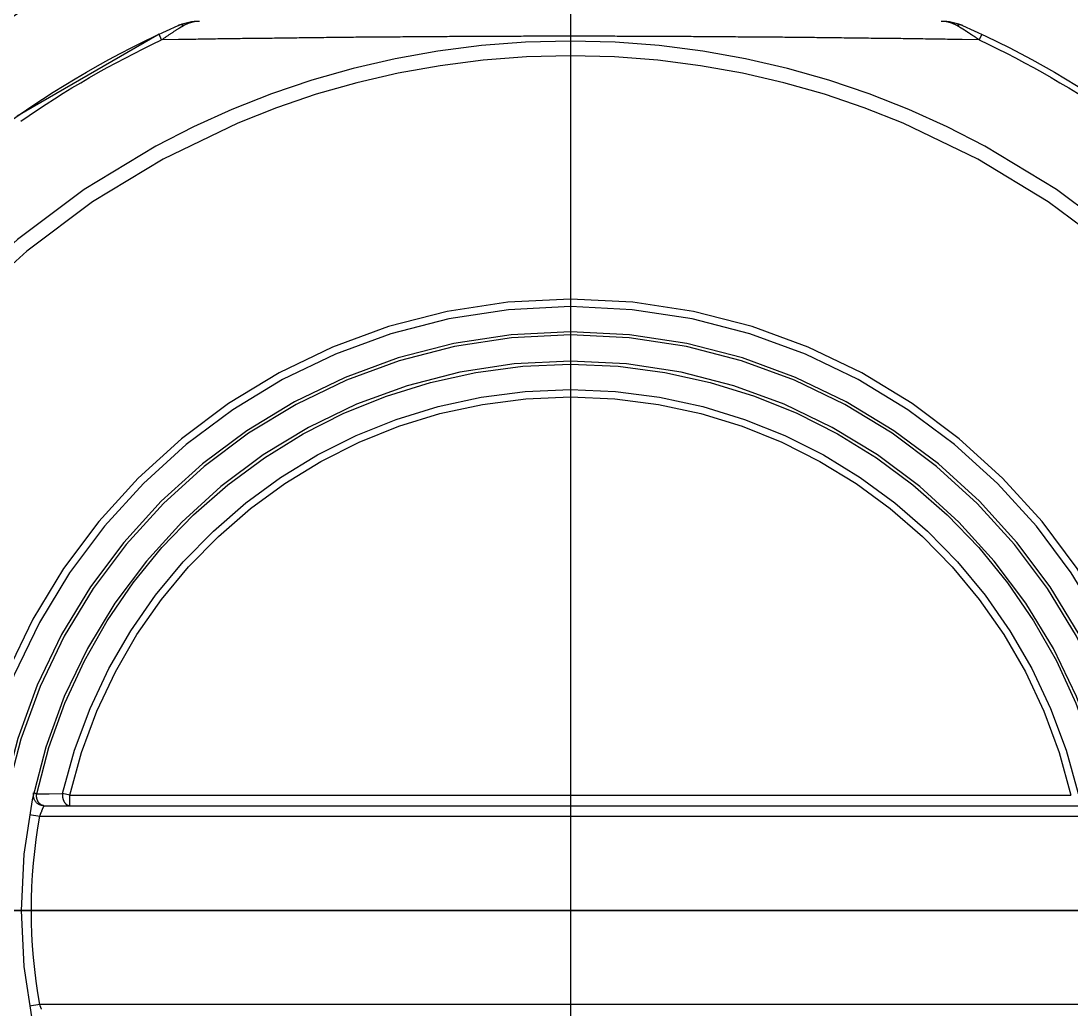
# Model space of a CAD drawing. Header units: millimetres. Extents: x 2213 to 82676, y 1050 to 28650.
# Drawn here: x 32597.94 to 32608.24, y 3491.39 to 3501.09 of the extents above; entities that cross this region are included whole.
import ezdxf

# ---------------------------------------------------------------- set-up
doc = ezdxf.new("R2010")
doc.units = ezdxf.units.MM
doc.header["$LTSCALE"] = 200
for name, pattern in [('CENTERX2', [101.6, 63.5, -12.7, 12.7, -12.7]), ('DASHDOT', [1, 0.5, -0.25, 0, -0.25]), ('DASHED', [0.75, 0.5, -0.25]), ('DGN4', [76.760163, 38.380082, -19.190041, 0, -19.190041])]:
    doc.linetypes.add(name, pattern=pattern)
doc.layers.add('A-FIX', color=5, linetype='Continuous')

# ---------------------------------------------------------------- blocks, each defined once
blk = doc.blocks.new('대변기 정면도')
at = {"linetype": 'CENTERX2', "ltscale": 100}
for p, q in [((14863.962, 31360.438), (14863.962, 31250.468)), ((14956.597, 31305.158), (14819.236, 31305.158))]:
    blk.add_line(p, q, dxfattribs=at)
at = {"linetype": 'DASHED'}
for p, q in [((14859.926, 31313.754), (14859.952, 31313.699)), ((14867.972, 31313.699), (14867.997, 31313.754)), ((14867.997, 31313.754), (14869.388, 31312.951)), ((14859.952, 31313.7), (14860.117, 31313.702)), ((14867.807, 31313.702), (14867.972, 31313.699)), ((14868.873, 31306.288), (14868.943, 31306.304)), ((14869.075, 31306.303), (14868.943, 31306.304)), ((14869.198, 31306.303), (14869.075, 31306.303)), ((14869.198, 31306.303), (14869.227, 31306.31)), ((14868.872, 31306.288), (14859.051, 31306.288)), ((14868.873, 31306.185), (14868.873, 31306.288)), ((14869.127, 31306.185), (14858.797, 31306.185)), ((14869.128, 31306.181), (14869.127, 31306.185)), ((14869.268, 31306.1), (14869.167, 31306.082)), ((14869.167, 31306.082), (14858.756, 31306.082)), ((14858.757, 31304.235), (14869.168, 31304.235)), ((14869.167, 31304.235), (14869.268, 31304.217))]:
    blk.add_line(p, q, dxfattribs=at)
at = {"linetype": 'DASHDOT'}
blk.add_line((14804.882, 31305.158), (14954.136, 31305.158), dxfattribs=at)
at = {"linetype": 'DGN4', "lineweight": 0}
blk.add_line((14804.882, 31305.158), (14954.137, 31305.158), dxfattribs=at)
at = {"linetype": 'DASHED'}
for points in [[(14860.167, 31313.84), (14860.166, 31313.84), (14860.165, 31313.839), (14860.164, 31313.839), (14860.163, 31313.838), (14860.162, 31313.837), (14860.161, 31313.837), (14860.16, 31313.836), (14860.159, 31313.836), (14860.158, 31313.835), (14860.157, 31313.834), (14860.156, 31313.834), (14860.155, 31313.833), (14860.154, 31313.833), (14860.153, 31313.832), (14860.152, 31313.831), (14860.151, 31313.831), (14860.15, 31313.83), (14860.149, 31313.83), (14860.148, 31313.829), (14860.147, 31313.828), (14860.146, 31313.828), (14860.145, 31313.827), (14860.144, 31313.827), (14860.143, 31313.826), (14860.142, 31313.825), (14860.141, 31313.825), (14860.14, 31313.824), (14860.139, 31313.824), (14860.138, 31313.823), (14860.137, 31313.822), (14860.136, 31313.822), (14860.135, 31313.821), (14860.134, 31313.82), (14860.133, 31313.82), (14860.132, 31313.819), (14860.131, 31313.819), (14860.13, 31313.818), (14860.129, 31313.817), (14860.128, 31313.817), (14860.127, 31313.816), (14860.126, 31313.816), (14860.125, 31313.815), (14860.124, 31313.814), (14860.123, 31313.814), (14860.122, 31313.813), (14860.121, 31313.812), (14860.12, 31313.812), (14860.119, 31313.811), (14860.118, 31313.811), (14860.117, 31313.81), (14860.116, 31313.809), (14860.115, 31313.809), (14860.114, 31313.808), (14860.113, 31313.807), (14860.112, 31313.807), (14860.111, 31313.806), (14860.11, 31313.806), (14860.109, 31313.805), (14860.108, 31313.804), (14860.107, 31313.804), (14860.106, 31313.803), (14860.105, 31313.802), (14860.104, 31313.802), (14860.103, 31313.801), (14860.102, 31313.801), (14860.101, 31313.8), (14860.1, 31313.799), (14860.099, 31313.799), (14860.098, 31313.798), (14860.097, 31313.797), (14860.096, 31313.797), (14860.095, 31313.796), (14860.094, 31313.796), (14860.093, 31313.795), (14860.092, 31313.794), (14860.091, 31313.794), (14860.09, 31313.793), (14860.089, 31313.792), (14860.088, 31313.792), (14860.087, 31313.791), (14860.087, 31313.791), (14860.086, 31313.79), (14860.085, 31313.789), (14860.084, 31313.789), (14860.083, 31313.788), (14860.082, 31313.787), (14860.081, 31313.787), (14860.08, 31313.786), (14860.079, 31313.785), (14860.078, 31313.785), (14860.077, 31313.784), (14860.076, 31313.784), (14860.075, 31313.783), (14860.074, 31313.782), (14860.073, 31313.782), (14860.072, 31313.781), (14860.071, 31313.78), (14860.07, 31313.78), (14860.069, 31313.779), (14860.068, 31313.778), (14860.067, 31313.778), (14860.066, 31313.777), (14860.065, 31313.776), (14860.064, 31313.776), (14860.063, 31313.775), (14860.062, 31313.775), (14860.061, 31313.774), (14860.06, 31313.773), (14860.059, 31313.773), (14860.058, 31313.772), (14860.057, 31313.771), (14860.056, 31313.771), (14860.055, 31313.77), (14860.054, 31313.769), (14860.053, 31313.769), (14860.052, 31313.768), (14860.051, 31313.767), (14860.05, 31313.767), (14860.049, 31313.766), (14860.048, 31313.766), (14860.047, 31313.765), (14860.046, 31313.764), (14860.045, 31313.764), (14860.044, 31313.763), (14860.043, 31313.762), (14860.042, 31313.762), (14860.041, 31313.761), (14860.041, 31313.76), (14860.04, 31313.76), (14860.039, 31313.759), (14860.038, 31313.758), (14860.037, 31313.758), (14860.036, 31313.757), (14860.035, 31313.756), (14860.034, 31313.756), (14860.033, 31313.755), (14860.032, 31313.754), (14860.031, 31313.754), (14860.03, 31313.753), (14860.029, 31313.753), (14860.028, 31313.752), (14860.027, 31313.751), (14860.026, 31313.751), (14860.025, 31313.75), (14860.024, 31313.749), (14860.023, 31313.749), (14860.022, 31313.748), (14860.021, 31313.747), (14860.02, 31313.747), (14860.019, 31313.746), (14860.018, 31313.745), (14860.017, 31313.745), (14860.016, 31313.744), (14860.015, 31313.743), (14860.014, 31313.743), (14860.013, 31313.742), (14860.012, 31313.741), (14860.011, 31313.741), (14860.01, 31313.74)], [(14860.116, 31313.84), (14860.116, 31313.841), (14860.116, 31313.841), (14860.117, 31313.841), (14860.117, 31313.841), (14860.117, 31313.841), (14860.117, 31313.841), (14860.118, 31313.841), (14860.118, 31313.841), (14860.118, 31313.842), (14860.119, 31313.842), (14860.119, 31313.842), (14860.119, 31313.842), (14860.12, 31313.842), (14860.12, 31313.842), (14860.12, 31313.842), (14860.121, 31313.842), (14860.121, 31313.842), (14860.121, 31313.842), (14860.121, 31313.843), (14860.122, 31313.843), (14860.122, 31313.843), (14860.122, 31313.843), (14860.123, 31313.843), (14860.123, 31313.843), (14860.123, 31313.843), (14860.124, 31313.843), (14860.124, 31313.843), (14860.124, 31313.843), (14860.125, 31313.843), (14860.125, 31313.844), (14860.125, 31313.844), (14860.126, 31313.844), (14860.126, 31313.844), (14860.126, 31313.844), (14860.127, 31313.844), (14860.127, 31313.844), (14860.127, 31313.844), (14860.128, 31313.844), (14860.128, 31313.844), (14860.128, 31313.844), (14860.129, 31313.844), (14860.129, 31313.844), (14860.129, 31313.844), (14860.13, 31313.844), (14860.13, 31313.845), (14860.13, 31313.845), (14860.13, 31313.845), (14860.131, 31313.845), (14860.131, 31313.845), (14860.131, 31313.845), (14860.132, 31313.845), (14860.132, 31313.845), (14860.132, 31313.845), (14860.133, 31313.845), (14860.133, 31313.845), (14860.133, 31313.845), (14860.134, 31313.845), (14860.134, 31313.845), (14860.134, 31313.845), (14860.135, 31313.845), (14860.135, 31313.845), (14860.135, 31313.845), (14860.136, 31313.845), (14860.136, 31313.845), (14860.136, 31313.845), (14860.137, 31313.845), (14860.137, 31313.845), (14860.137, 31313.845), (14860.138, 31313.845), (14860.138, 31313.845), (14860.138, 31313.845), (14860.139, 31313.845), (14860.139, 31313.845), (14860.139, 31313.845), (14860.14, 31313.845), (14860.14, 31313.845), (14860.14, 31313.845), (14860.141, 31313.845), (14860.141, 31313.845), (14860.141, 31313.845), (14860.142, 31313.845), (14860.142, 31313.845), (14860.142, 31313.845), (14860.143, 31313.845), (14860.143, 31313.845), (14860.143, 31313.845), (14860.144, 31313.845), (14860.144, 31313.845), (14860.144, 31313.845), (14860.145, 31313.845), (14860.145, 31313.845), (14860.145, 31313.845), (14860.146, 31313.845), (14860.146, 31313.845), (14860.146, 31313.845), (14860.147, 31313.845), (14860.147, 31313.845), (14860.147, 31313.845), (14860.148, 31313.845), (14860.149, 31313.845), (14860.149, 31313.845), (14860.149, 31313.845), (14860.15, 31313.845), (14860.15, 31313.845), (14860.15, 31313.845), (14860.151, 31313.844), (14860.151, 31313.844), (14860.151, 31313.844), (14860.152, 31313.844), (14860.152, 31313.844), (14860.152, 31313.844), (14860.153, 31313.844), (14860.153, 31313.844), (14860.153, 31313.844), (14860.154, 31313.844), (14860.154, 31313.844), (14860.154, 31313.844), (14860.155, 31313.844), (14860.155, 31313.844), (14860.155, 31313.844), (14860.156, 31313.844), (14860.156, 31313.844), (14860.156, 31313.843), (14860.157, 31313.843), (14860.157, 31313.843), (14860.157, 31313.843), (14860.158, 31313.843), (14860.158, 31313.843), (14860.158, 31313.843), (14860.159, 31313.843), (14860.159, 31313.843), (14860.159, 31313.843), (14860.16, 31313.843), (14860.16, 31313.843), (14860.16, 31313.843), (14860.16, 31313.842), (14860.161, 31313.842), (14860.161, 31313.842), (14860.161, 31313.842), (14860.162, 31313.842), (14860.162, 31313.842), (14860.162, 31313.842), (14860.163, 31313.842), (14860.163, 31313.842), (14860.163, 31313.842), (14860.164, 31313.842), (14860.164, 31313.841), (14860.164, 31313.841), (14860.165, 31313.841), (14860.165, 31313.841), (14860.165, 31313.841), (14860.166, 31313.841), (14860.166, 31313.841), (14860.166, 31313.841), (14860.167, 31313.841), (14860.167, 31313.84)], [(14860.324, 31313.884), (14860.323, 31313.884), (14860.322, 31313.884), (14860.32, 31313.884), (14860.319, 31313.884), (14860.318, 31313.884), (14860.317, 31313.884), (14860.316, 31313.884), (14860.315, 31313.884), (14860.314, 31313.884), (14860.313, 31313.884), (14860.312, 31313.884), (14860.311, 31313.884), (14860.31, 31313.884), (14860.309, 31313.884), (14860.308, 31313.884), (14860.307, 31313.884), (14860.306, 31313.884), (14860.305, 31313.884), (14860.304, 31313.884), (14860.303, 31313.884), (14860.302, 31313.884), (14860.301, 31313.883), (14860.3, 31313.883), (14860.299, 31313.883), (14860.298, 31313.883), (14860.297, 31313.883), (14860.296, 31313.883), (14860.295, 31313.883), (14860.294, 31313.883), (14860.293, 31313.883), (14860.292, 31313.883), (14860.291, 31313.883), (14860.29, 31313.882), (14860.289, 31313.882), (14860.288, 31313.882), (14860.287, 31313.882), (14860.286, 31313.882), (14860.285, 31313.882), (14860.284, 31313.882), (14860.283, 31313.881), (14860.281, 31313.881), (14860.28, 31313.881), (14860.279, 31313.881), (14860.278, 31313.881), (14860.277, 31313.881), (14860.276, 31313.881), (14860.275, 31313.88), (14860.274, 31313.88), (14860.273, 31313.88), (14860.272, 31313.88), (14860.271, 31313.88), (14860.27, 31313.879), (14860.269, 31313.879), (14860.268, 31313.879), (14860.267, 31313.879), (14860.266, 31313.879), (14860.265, 31313.878), (14860.264, 31313.878), (14860.263, 31313.878), (14860.262, 31313.878), (14860.261, 31313.878), (14860.26, 31313.877), (14860.259, 31313.877), (14860.258, 31313.877), (14860.257, 31313.877), (14860.256, 31313.876), (14860.255, 31313.876), (14860.254, 31313.876), (14860.253, 31313.876), (14860.252, 31313.875), (14860.251, 31313.875), (14860.25, 31313.875), (14860.249, 31313.875), (14860.248, 31313.874), (14860.247, 31313.874), (14860.246, 31313.874), (14860.245, 31313.874), (14860.244, 31313.873), (14860.243, 31313.873), (14860.242, 31313.873), (14860.241, 31313.872), (14860.24, 31313.872), (14860.239, 31313.872), (14860.238, 31313.872), (14860.237, 31313.871), (14860.236, 31313.871), (14860.235, 31313.871), (14860.234, 31313.87), (14860.233, 31313.87), (14860.232, 31313.87), (14860.231, 31313.869), (14860.23, 31313.869), (14860.229, 31313.869), (14860.228, 31313.868), (14860.227, 31313.868), (14860.226, 31313.868), (14860.225, 31313.867), (14860.224, 31313.867), (14860.223, 31313.867), (14860.222, 31313.866), (14860.221, 31313.866), (14860.22, 31313.866), (14860.219, 31313.865), (14860.218, 31313.865), (14860.217, 31313.865), (14860.216, 31313.864), (14860.216, 31313.864), (14860.215, 31313.863), (14860.214, 31313.863), (14860.213, 31313.863), (14860.212, 31313.862), (14860.211, 31313.862), (14860.21, 31313.861), (14860.209, 31313.861), (14860.208, 31313.861), (14860.207, 31313.86), (14860.206, 31313.86), (14860.205, 31313.859), (14860.204, 31313.859), (14860.203, 31313.859), (14860.202, 31313.858), (14860.201, 31313.858), (14860.2, 31313.857), (14860.199, 31313.857), (14860.198, 31313.857), (14860.197, 31313.856), (14860.196, 31313.856), (14860.195, 31313.855), (14860.195, 31313.855), (14860.194, 31313.854), (14860.193, 31313.854), (14860.192, 31313.853), (14860.191, 31313.853), (14860.19, 31313.853), (14860.189, 31313.852), (14860.188, 31313.852), (14860.187, 31313.851), (14860.186, 31313.851), (14860.185, 31313.85), (14860.184, 31313.85), (14860.183, 31313.849), (14860.182, 31313.849), (14860.182, 31313.848), (14860.181, 31313.848), (14860.18, 31313.847), (14860.179, 31313.847), (14860.178, 31313.846), (14860.177, 31313.846), (14860.176, 31313.845), (14860.175, 31313.845), (14860.174, 31313.844), (14860.173, 31313.844), (14860.172, 31313.843), (14860.172, 31313.843), (14860.171, 31313.842), (14860.17, 31313.842), (14860.169, 31313.841), (14860.168, 31313.841), (14860.167, 31313.84)], [(14867.757, 31313.84), (14867.756, 31313.841), (14867.755, 31313.841), (14867.754, 31313.842), (14867.753, 31313.842), (14867.752, 31313.843), (14867.752, 31313.843), (14867.751, 31313.844), (14867.75, 31313.844), (14867.749, 31313.845), (14867.748, 31313.845), (14867.747, 31313.846), (14867.746, 31313.846), (14867.745, 31313.847), (14867.744, 31313.847), (14867.743, 31313.848), (14867.743, 31313.848), (14867.742, 31313.849), (14867.741, 31313.849), (14867.74, 31313.85), (14867.739, 31313.85), (14867.738, 31313.851), (14867.737, 31313.851), (14867.736, 31313.852), (14867.735, 31313.852), (14867.734, 31313.853), (14867.733, 31313.853), (14867.732, 31313.853), (14867.732, 31313.854), (14867.731, 31313.854), (14867.73, 31313.855), (14867.729, 31313.855), (14867.728, 31313.856), (14867.727, 31313.856), (14867.726, 31313.857), (14867.725, 31313.857), (14867.724, 31313.857), (14867.723, 31313.858), (14867.722, 31313.858), (14867.721, 31313.859), (14867.72, 31313.859), (14867.719, 31313.859), (14867.718, 31313.86), (14867.717, 31313.86), (14867.716, 31313.861), (14867.715, 31313.861), (14867.715, 31313.861), (14867.714, 31313.862), (14867.713, 31313.862), (14867.712, 31313.863), (14867.711, 31313.863), (14867.71, 31313.863), (14867.709, 31313.864), (14867.708, 31313.864), (14867.707, 31313.864), (14867.706, 31313.865), (14867.705, 31313.865), (14867.704, 31313.866), (14867.703, 31313.866), (14867.702, 31313.866), (14867.701, 31313.867), (14867.7, 31313.867), (14867.699, 31313.867), (14867.698, 31313.868), (14867.697, 31313.868), (14867.696, 31313.868), (14867.695, 31313.869), (14867.694, 31313.869), (14867.693, 31313.869), (14867.692, 31313.87), (14867.691, 31313.87), (14867.69, 31313.87), (14867.689, 31313.871), (14867.688, 31313.871), (14867.687, 31313.871), (14867.686, 31313.871), (14867.685, 31313.872), (14867.684, 31313.872), (14867.683, 31313.872), (14867.682, 31313.873), (14867.681, 31313.873), (14867.68, 31313.873), (14867.679, 31313.873), (14867.678, 31313.874), (14867.677, 31313.874), (14867.676, 31313.874), (14867.675, 31313.875), (14867.674, 31313.875), (14867.673, 31313.875), (14867.672, 31313.875), (14867.671, 31313.876), (14867.67, 31313.876), (14867.669, 31313.876), (14867.668, 31313.876), (14867.667, 31313.877), (14867.666, 31313.877), (14867.665, 31313.877), (14867.664, 31313.877), (14867.663, 31313.877), (14867.662, 31313.878), (14867.661, 31313.878), (14867.66, 31313.878), (14867.659, 31313.878), (14867.658, 31313.879), (14867.657, 31313.879), (14867.656, 31313.879), (14867.655, 31313.879), (14867.654, 31313.879), (14867.653, 31313.88), (14867.652, 31313.88), (14867.651, 31313.88), (14867.65, 31313.88), (14867.649, 31313.88), (14867.648, 31313.88), (14867.647, 31313.881), (14867.646, 31313.881), (14867.645, 31313.881), (14867.644, 31313.881), (14867.643, 31313.881), (14867.642, 31313.881), (14867.641, 31313.882), (14867.64, 31313.882), (14867.639, 31313.882), (14867.638, 31313.882), (14867.637, 31313.882), (14867.636, 31313.882), (14867.634, 31313.882), (14867.633, 31313.882), (14867.632, 31313.883), (14867.631, 31313.883), (14867.63, 31313.883), (14867.629, 31313.883), (14867.628, 31313.883), (14867.627, 31313.883), (14867.626, 31313.883), (14867.625, 31313.883), (14867.624, 31313.883), (14867.623, 31313.883), (14867.622, 31313.884), (14867.621, 31313.884), (14867.62, 31313.884), (14867.619, 31313.884), (14867.618, 31313.884), (14867.617, 31313.884), (14867.616, 31313.884), (14867.615, 31313.884), (14867.614, 31313.884), (14867.613, 31313.884), (14867.612, 31313.884), (14867.611, 31313.884), (14867.61, 31313.884), (14867.609, 31313.884), (14867.608, 31313.884), (14867.607, 31313.884), (14867.606, 31313.884), (14867.605, 31313.884), (14867.604, 31313.884), (14867.603, 31313.884), (14867.602, 31313.884), (14867.6, 31313.884)], [(14867.757, 31313.84), (14867.758, 31313.841), (14867.758, 31313.841), (14867.758, 31313.841), (14867.758, 31313.841), (14867.759, 31313.841), (14867.759, 31313.841), (14867.759, 31313.841), (14867.76, 31313.841), (14867.76, 31313.841), (14867.76, 31313.842), (14867.761, 31313.842), (14867.761, 31313.842), (14867.761, 31313.842), (14867.762, 31313.842), (14867.762, 31313.842), (14867.762, 31313.842), (14867.763, 31313.842), (14867.763, 31313.842), (14867.763, 31313.842), (14867.763, 31313.842), (14867.764, 31313.843), (14867.764, 31313.843), (14867.764, 31313.843), (14867.765, 31313.843), (14867.765, 31313.843), (14867.765, 31313.843), (14867.766, 31313.843), (14867.766, 31313.843), (14867.766, 31313.843), (14867.767, 31313.843), (14867.767, 31313.843), (14867.767, 31313.843), (14867.768, 31313.843), (14867.768, 31313.844), (14867.768, 31313.844), (14867.769, 31313.844), (14867.769, 31313.844), (14867.769, 31313.844), (14867.77, 31313.844), (14867.77, 31313.844), (14867.77, 31313.844), (14867.771, 31313.844), (14867.771, 31313.844), (14867.771, 31313.844), (14867.772, 31313.844), (14867.772, 31313.844), (14867.772, 31313.844), (14867.773, 31313.844), (14867.773, 31313.844), (14867.773, 31313.844), (14867.773, 31313.845), (14867.774, 31313.845), (14867.774, 31313.845), (14867.774, 31313.845), (14867.775, 31313.845), (14867.775, 31313.845), (14867.775, 31313.845), (14867.776, 31313.845), (14867.776, 31313.845), (14867.776, 31313.845), (14867.777, 31313.845), (14867.777, 31313.845), (14867.777, 31313.845), (14867.778, 31313.845), (14867.778, 31313.845), (14867.778, 31313.845), (14867.779, 31313.845), (14867.779, 31313.845), (14867.779, 31313.845), (14867.78, 31313.845), (14867.78, 31313.845), (14867.78, 31313.845), (14867.781, 31313.845), (14867.781, 31313.845), (14867.781, 31313.845), (14867.782, 31313.845), (14867.782, 31313.845), (14867.782, 31313.845), (14867.783, 31313.845), (14867.783, 31313.845), (14867.783, 31313.845), (14867.784, 31313.845), (14867.784, 31313.845), (14867.784, 31313.845), (14867.785, 31313.845), (14867.785, 31313.845), (14867.785, 31313.845), (14867.786, 31313.845), (14867.786, 31313.845), (14867.787, 31313.845), (14867.787, 31313.845), (14867.787, 31313.845), (14867.788, 31313.845), (14867.788, 31313.845), (14867.788, 31313.845), (14867.789, 31313.845), (14867.789, 31313.845), (14867.789, 31313.845), (14867.79, 31313.845), (14867.791, 31313.845), (14867.791, 31313.845), (14867.791, 31313.845), (14867.792, 31313.845), (14867.792, 31313.845), (14867.792, 31313.845), (14867.793, 31313.845), (14867.793, 31313.845), (14867.793, 31313.845), (14867.793, 31313.845), (14867.794, 31313.845), (14867.794, 31313.844), (14867.794, 31313.844), (14867.795, 31313.844), (14867.795, 31313.844), (14867.795, 31313.844), (14867.796, 31313.844), (14867.796, 31313.844), (14867.796, 31313.844), (14867.797, 31313.844), (14867.797, 31313.844), (14867.797, 31313.844), (14867.798, 31313.844), (14867.798, 31313.844), (14867.798, 31313.844), (14867.799, 31313.844), (14867.799, 31313.844), (14867.799, 31313.843), (14867.8, 31313.843), (14867.8, 31313.843), (14867.8, 31313.843), (14867.801, 31313.843), (14867.801, 31313.843), (14867.801, 31313.843), (14867.802, 31313.843), (14867.802, 31313.843), (14867.802, 31313.843), (14867.803, 31313.843), (14867.803, 31313.842), (14867.803, 31313.842), (14867.803, 31313.842), (14867.804, 31313.842), (14867.804, 31313.842), (14867.804, 31313.842), (14867.805, 31313.842), (14867.805, 31313.842), (14867.805, 31313.842), (14867.806, 31313.841), (14867.806, 31313.841), (14867.806, 31313.841), (14867.807, 31313.841), (14867.807, 31313.841), (14867.807, 31313.841), (14867.807, 31313.841), (14867.808, 31313.841), (14867.808, 31313.841), (14867.808, 31313.84)], [(14867.795, 31313.818), (14867.794, 31313.818), (14867.794, 31313.818), (14867.794, 31313.818), (14867.793, 31313.818), (14867.793, 31313.819), (14867.793, 31313.819), (14867.793, 31313.819), (14867.792, 31313.819), (14867.792, 31313.819), (14867.792, 31313.819), (14867.791, 31313.82), (14867.791, 31313.82), (14867.791, 31313.82), (14867.79, 31313.82), (14867.79, 31313.82), (14867.79, 31313.821), (14867.79, 31313.821), (14867.789, 31313.821), (14867.789, 31313.821), (14867.789, 31313.821), (14867.788, 31313.821), (14867.788, 31313.822), (14867.788, 31313.822), (14867.788, 31313.822), (14867.787, 31313.822), (14867.787, 31313.822), (14867.787, 31313.823), (14867.786, 31313.823), (14867.786, 31313.823), (14867.786, 31313.823), (14867.785, 31313.823), (14867.785, 31313.823), (14867.785, 31313.824), (14867.785, 31313.824), (14867.784, 31313.824), (14867.784, 31313.824), (14867.784, 31313.824), (14867.783, 31313.825), (14867.783, 31313.825), (14867.783, 31313.825), (14867.782, 31313.825), (14867.782, 31313.825), (14867.782, 31313.825), (14867.782, 31313.826), (14867.781, 31313.826), (14867.781, 31313.826), (14867.781, 31313.826), (14867.78, 31313.826), (14867.78, 31313.827), (14867.78, 31313.827), (14867.78, 31313.827), (14867.779, 31313.827), (14867.779, 31313.827), (14867.779, 31313.827), (14867.778, 31313.828), (14867.778, 31313.828), (14867.778, 31313.828), (14867.777, 31313.828), (14867.777, 31313.828), (14867.777, 31313.829), (14867.777, 31313.829), (14867.776, 31313.829), (14867.776, 31313.829), (14867.776, 31313.829), (14867.775, 31313.829), (14867.775, 31313.83), (14867.775, 31313.83), (14867.774, 31313.83), (14867.774, 31313.83), (14867.774, 31313.83), (14867.774, 31313.83), (14867.773, 31313.831), (14867.773, 31313.831), (14867.773, 31313.831), (14867.772, 31313.831), (14867.772, 31313.831), (14867.772, 31313.832), (14867.772, 31313.832), (14867.771, 31313.832), (14867.771, 31313.832), (14867.771, 31313.832), (14867.77, 31313.832), (14867.77, 31313.833), (14867.77, 31313.833), (14867.769, 31313.833), (14867.769, 31313.833), (14867.769, 31313.833), (14867.769, 31313.834), (14867.768, 31313.834), (14867.768, 31313.834), (14867.768, 31313.834), (14867.767, 31313.834), (14867.767, 31313.834), (14867.767, 31313.835), (14867.766, 31313.835), (14867.766, 31313.835), (14867.766, 31313.835), (14867.766, 31313.835), (14867.765, 31313.835), (14867.765, 31313.836), (14867.764, 31313.836), (14867.764, 31313.836), (14867.764, 31313.836), (14867.763, 31313.837), (14867.763, 31313.837), (14867.763, 31313.837), (14867.763, 31313.837), (14867.762, 31313.837), (14867.762, 31313.837), (14867.762, 31313.838), (14867.761, 31313.838), (14867.761, 31313.838), (14867.761, 31313.838), (14867.761, 31313.838), (14867.76, 31313.838), (14867.76, 31313.839), (14867.76, 31313.839), (14867.759, 31313.839), (14867.759, 31313.839), (14867.759, 31313.839), (14867.758, 31313.84), (14867.758, 31313.84), (14867.758, 31313.84), (14867.758, 31313.84), (14867.757, 31313.84)], [(14860.117, 31313.702), (14860.141, 31313.703), (14860.165, 31313.703), (14860.189, 31313.703), (14860.213, 31313.704), (14860.238, 31313.704), (14860.262, 31313.704), (14860.286, 31313.705), (14860.31, 31313.705), (14860.334, 31313.705), (14860.359, 31313.706), (14860.383, 31313.706), (14860.407, 31313.706), (14860.431, 31313.707), (14860.455, 31313.707), (14860.479, 31313.707), (14860.504, 31313.708), (14860.528, 31313.708), (14860.552, 31313.708), (14860.576, 31313.709), (14860.6, 31313.709), (14860.625, 31313.709), (14860.649, 31313.71), (14860.673, 31313.71), (14860.697, 31313.71), (14860.721, 31313.711), (14860.745, 31313.711), (14860.77, 31313.711), (14860.794, 31313.711), (14860.818, 31313.712), (14860.842, 31313.712), (14860.866, 31313.712), (14860.891, 31313.713), (14860.915, 31313.713), (14860.939, 31313.713), (14860.963, 31313.714), (14860.987, 31313.714), (14861.011, 31313.714), (14861.036, 31313.715), (14861.06, 31313.715), (14861.084, 31313.715), (14861.108, 31313.715), (14861.132, 31313.716), (14861.157, 31313.716), (14861.181, 31313.716), (14861.205, 31313.717), (14861.229, 31313.717), (14861.253, 31313.717), (14861.277, 31313.717), (14861.302, 31313.718), (14861.326, 31313.718), (14861.35, 31313.718), (14861.374, 31313.718), (14861.398, 31313.719), (14861.423, 31313.719), (14861.447, 31313.719), (14861.471, 31313.72), (14861.495, 31313.72), (14861.519, 31313.72), (14861.544, 31313.72), (14861.568, 31313.721), (14861.592, 31313.721), (14861.616, 31313.721), (14861.64, 31313.721), (14861.664, 31313.722), (14861.689, 31313.722), (14861.713, 31313.722), (14861.737, 31313.722), (14861.761, 31313.723), (14861.785, 31313.723), (14861.81, 31313.723), (14861.834, 31313.723), (14861.858, 31313.723), (14861.882, 31313.724), (14861.906, 31313.724), (14861.93, 31313.724), (14861.955, 31313.724), (14861.979, 31313.725), (14862.003, 31313.725), (14862.027, 31313.725), (14862.051, 31313.725), (14862.076, 31313.725), (14862.1, 31313.726), (14862.124, 31313.726), (14862.148, 31313.726), (14862.172, 31313.726), (14862.196, 31313.726), (14862.221, 31313.727), (14862.245, 31313.727), (14862.269, 31313.727), (14862.293, 31313.727), (14862.317, 31313.727), (14862.342, 31313.728), (14862.366, 31313.728), (14862.39, 31313.728), (14862.414, 31313.728), (14862.438, 31313.728), (14862.463, 31313.729), (14862.487, 31313.729), (14862.511, 31313.729), (14862.535, 31313.729), (14862.559, 31313.729), (14862.583, 31313.729), (14862.608, 31313.729), (14862.632, 31313.73), (14862.656, 31313.73), (14862.68, 31313.73), (14862.704, 31313.73), (14862.729, 31313.73), (14862.753, 31313.73), (14862.777, 31313.731), (14862.801, 31313.731), (14862.825, 31313.731), (14862.849, 31313.731), (14862.874, 31313.731), (14862.898, 31313.731), (14862.922, 31313.731), (14862.946, 31313.731), (14862.97, 31313.732), (14862.995, 31313.732), (14863.019, 31313.732), (14863.043, 31313.732), (14863.067, 31313.732), (14863.091, 31313.732), (14863.116, 31313.732), (14863.14, 31313.732), (14863.164, 31313.732), (14863.188, 31313.733), (14863.212, 31313.733), (14863.236, 31313.733), (14863.261, 31313.733), (14863.285, 31313.733), (14863.309, 31313.733), (14863.333, 31313.733), (14863.357, 31313.733), (14863.382, 31313.733), (14863.406, 31313.733), (14863.43, 31313.733), (14863.454, 31313.733), (14863.478, 31313.733), (14863.503, 31313.733), (14863.527, 31313.734), (14863.551, 31313.734), (14863.575, 31313.734), (14863.599, 31313.734), (14863.623, 31313.734), (14863.648, 31313.734), (14863.672, 31313.734), (14863.696, 31313.734), (14863.72, 31313.734), (14863.744, 31313.734), (14863.769, 31313.734), (14863.793, 31313.734), (14863.817, 31313.734), (14863.841, 31313.734), (14863.865, 31313.734), (14863.889, 31313.734), (14863.914, 31313.734), (14863.938, 31313.734), (14863.962, 31313.734)], [(14863.962, 31313.734), (14863.986, 31313.734), (14864.01, 31313.734), (14864.035, 31313.734), (14864.059, 31313.734), (14864.083, 31313.734), (14864.107, 31313.734), (14864.131, 31313.734), (14864.156, 31313.734), (14864.18, 31313.734), (14864.204, 31313.734), (14864.228, 31313.734), (14864.252, 31313.734), (14864.276, 31313.734), (14864.301, 31313.734), (14864.325, 31313.734), (14864.349, 31313.734), (14864.373, 31313.734), (14864.397, 31313.734), (14864.422, 31313.734), (14864.446, 31313.733), (14864.47, 31313.733), (14864.494, 31313.733), (14864.518, 31313.733), (14864.542, 31313.733), (14864.567, 31313.733), (14864.591, 31313.733), (14864.615, 31313.733), (14864.639, 31313.733), (14864.663, 31313.733), (14864.688, 31313.733), (14864.712, 31313.733), (14864.736, 31313.733), (14864.76, 31313.732), (14864.784, 31313.732), (14864.809, 31313.732), (14864.833, 31313.732), (14864.857, 31313.732), (14864.881, 31313.732), (14864.905, 31313.732), (14864.929, 31313.732), (14864.954, 31313.732), (14864.978, 31313.732), (14865.002, 31313.731), (14865.026, 31313.731), (14865.05, 31313.731), (14865.075, 31313.731), (14865.099, 31313.731), (14865.123, 31313.731), (14865.147, 31313.731), (14865.171, 31313.73), (14865.196, 31313.73), (14865.22, 31313.73), (14865.244, 31313.73), (14865.268, 31313.73), (14865.292, 31313.73), (14865.316, 31313.73), (14865.341, 31313.729), (14865.365, 31313.729), (14865.389, 31313.729), (14865.413, 31313.729), (14865.437, 31313.729), (14865.462, 31313.729), (14865.486, 31313.728), (14865.51, 31313.728), (14865.534, 31313.728), (14865.558, 31313.728), (14865.582, 31313.728), (14865.607, 31313.728), (14865.631, 31313.727), (14865.655, 31313.727), (14865.679, 31313.727), (14865.703, 31313.727), (14865.728, 31313.727), (14865.752, 31313.726), (14865.776, 31313.726), (14865.8, 31313.726), (14865.824, 31313.726), (14865.849, 31313.726), (14865.873, 31313.725), (14865.897, 31313.725), (14865.921, 31313.725), (14865.945, 31313.725), (14865.969, 31313.724), (14865.994, 31313.724), (14866.018, 31313.724), (14866.042, 31313.724), (14866.066, 31313.724), (14866.09, 31313.723), (14866.115, 31313.723), (14866.139, 31313.723), (14866.163, 31313.723), (14866.187, 31313.722), (14866.211, 31313.722), (14866.235, 31313.722), (14866.26, 31313.722), (14866.284, 31313.721), (14866.308, 31313.721), (14866.332, 31313.721), (14866.356, 31313.721), (14866.381, 31313.72), (14866.405, 31313.72), (14866.429, 31313.72), (14866.453, 31313.72), (14866.477, 31313.719), (14866.502, 31313.719), (14866.526, 31313.719), (14866.55, 31313.718), (14866.574, 31313.718), (14866.598, 31313.718), (14866.622, 31313.718), (14866.647, 31313.717), (14866.671, 31313.717), (14866.695, 31313.717), (14866.719, 31313.717), (14866.743, 31313.716), (14866.768, 31313.716), (14866.792, 31313.716), (14866.816, 31313.715), (14866.84, 31313.715), (14866.864, 31313.715), (14866.888, 31313.714), (14866.913, 31313.714), (14866.937, 31313.714), (14866.961, 31313.714), (14866.985, 31313.713), (14867.009, 31313.713), (14867.034, 31313.713), (14867.058, 31313.712), (14867.082, 31313.712), (14867.106, 31313.712), (14867.13, 31313.711), (14867.154, 31313.711), (14867.179, 31313.711), (14867.203, 31313.71), (14867.227, 31313.71), (14867.251, 31313.71), (14867.275, 31313.71), (14867.3, 31313.709), (14867.324, 31313.709), (14867.348, 31313.709), (14867.372, 31313.708), (14867.396, 31313.708), (14867.42, 31313.708), (14867.445, 31313.707), (14867.469, 31313.707), (14867.493, 31313.707), (14867.517, 31313.706), (14867.541, 31313.706), (14867.566, 31313.706), (14867.59, 31313.705), (14867.614, 31313.705), (14867.638, 31313.704), (14867.662, 31313.704), (14867.687, 31313.704), (14867.711, 31313.703), (14867.735, 31313.703), (14867.759, 31313.703), (14867.783, 31313.702), (14867.807, 31313.702)], [(14868.944, 31306.304), (14868.944, 31306.303), (14868.944, 31306.303), (14868.944, 31306.302), (14868.944, 31306.301), (14868.944, 31306.3), (14868.944, 31306.299), (14868.944, 31306.299), (14868.944, 31306.298), (14868.945, 31306.297), (14868.945, 31306.296), (14868.945, 31306.296), (14868.945, 31306.295), (14868.945, 31306.294), (14868.945, 31306.293), (14868.945, 31306.292), (14868.945, 31306.292), (14868.945, 31306.291), (14868.945, 31306.29), (14868.945, 31306.289), (14868.945, 31306.288), (14868.945, 31306.288), (14868.945, 31306.287), (14868.945, 31306.286), (14868.945, 31306.285), (14868.945, 31306.284), (14868.945, 31306.284), (14868.945, 31306.283), (14868.945, 31306.282), (14868.945, 31306.281), (14868.945, 31306.28), (14868.945, 31306.28), (14868.945, 31306.279), (14868.945, 31306.278), (14868.945, 31306.277), (14868.944, 31306.276), (14868.944, 31306.276), (14868.944, 31306.275), (14868.944, 31306.274), (14868.944, 31306.273), (14868.944, 31306.273), (14868.944, 31306.272), (14868.944, 31306.271), (14868.944, 31306.27), (14868.944, 31306.269), (14868.943, 31306.269), (14868.943, 31306.268), (14868.943, 31306.267), (14868.943, 31306.266), (14868.943, 31306.265), (14868.943, 31306.265), (14868.943, 31306.264), (14868.943, 31306.263), (14868.942, 31306.262), (14868.942, 31306.261), (14868.942, 31306.261), (14868.942, 31306.26), (14868.942, 31306.259), (14868.942, 31306.258), (14868.941, 31306.258), (14868.941, 31306.257), (14868.941, 31306.256), (14868.941, 31306.255), (14868.941, 31306.255), (14868.941, 31306.254), (14868.94, 31306.253), (14868.94, 31306.252), (14868.94, 31306.251), (14868.94, 31306.251), (14868.94, 31306.25), (14868.939, 31306.249), (14868.939, 31306.248), (14868.939, 31306.248), (14868.939, 31306.247), (14868.939, 31306.246), (14868.938, 31306.245), (14868.938, 31306.245), (14868.938, 31306.244), (14868.938, 31306.243), (14868.937, 31306.242), (14868.937, 31306.242), (14868.937, 31306.241), (14868.937, 31306.24), (14868.936, 31306.239), (14868.936, 31306.239), (14868.936, 31306.238), (14868.935, 31306.237), (14868.935, 31306.236), (14868.935, 31306.236), (14868.935, 31306.235), (14868.934, 31306.234), (14868.934, 31306.234), (14868.934, 31306.233), (14868.933, 31306.232), (14868.933, 31306.231), (14868.933, 31306.231), (14868.932, 31306.23), (14868.932, 31306.229), (14868.931, 31306.229), (14868.931, 31306.228), (14868.931, 31306.227), (14868.93, 31306.226), (14868.93, 31306.226), (14868.93, 31306.225), (14868.929, 31306.224), (14868.929, 31306.224), (14868.928, 31306.223), (14868.928, 31306.222), (14868.927, 31306.221), (14868.927, 31306.221), (14868.927, 31306.22), (14868.926, 31306.219), (14868.926, 31306.219), (14868.925, 31306.218), (14868.925, 31306.217), (14868.924, 31306.217), (14868.924, 31306.216), (14868.923, 31306.215), (14868.923, 31306.215), (14868.922, 31306.214), (14868.922, 31306.213), (14868.921, 31306.213), (14868.921, 31306.212), (14868.92, 31306.211), (14868.92, 31306.211), (14868.919, 31306.21), (14868.918, 31306.209), (14868.918, 31306.209), (14868.917, 31306.208), (14868.917, 31306.208), (14868.916, 31306.207), (14868.916, 31306.206), (14868.915, 31306.206), (14868.914, 31306.205), (14868.914, 31306.205), (14868.913, 31306.204), (14868.913, 31306.203), (14868.912, 31306.203), (14868.911, 31306.202), (14868.911, 31306.202), (14868.91, 31306.201), (14868.909, 31306.201), (14868.909, 31306.2), (14868.908, 31306.199), (14868.907, 31306.199), (14868.907, 31306.198), (14868.906, 31306.198), (14868.905, 31306.197), (14868.905, 31306.197), (14868.904, 31306.196), (14868.903, 31306.196), (14868.903, 31306.195), (14868.902, 31306.195), (14868.901, 31306.195), (14868.901, 31306.194), (14868.9, 31306.194), (14868.899, 31306.193), (14868.899, 31306.193), (14868.898, 31306.192), (14868.897, 31306.192), (14868.896, 31306.192), (14868.896, 31306.191), (14868.895, 31306.191), (14868.894, 31306.19), (14868.893, 31306.19), (14868.893, 31306.19), (14868.892, 31306.189), (14868.891, 31306.189), (14868.891, 31306.189), (14868.89, 31306.189), (14868.889, 31306.188), (14868.888, 31306.188), (14868.888, 31306.188), (14868.887, 31306.188), (14868.886, 31306.187), (14868.885, 31306.187), (14868.884, 31306.187), (14868.884, 31306.187), (14868.883, 31306.186), (14868.882, 31306.186), (14868.881, 31306.186), (14868.881, 31306.186), (14868.88, 31306.186), (14868.879, 31306.186), (14868.878, 31306.186), (14868.877, 31306.186), (14868.877, 31306.185), (14868.876, 31306.185), (14868.875, 31306.185), (14868.874, 31306.185), (14868.874, 31306.185), (14868.873, 31306.185)], [(14869.127, 31306.185), (14869.128, 31306.185), (14869.129, 31306.185), (14869.13, 31306.185), (14869.13, 31306.185), (14869.131, 31306.186), (14869.132, 31306.186), (14869.133, 31306.186), (14869.134, 31306.186), (14869.135, 31306.186), (14869.136, 31306.186), (14869.137, 31306.186), (14869.138, 31306.187), (14869.139, 31306.187), (14869.14, 31306.187), (14869.141, 31306.187), (14869.141, 31306.188), (14869.142, 31306.188), (14869.143, 31306.188), (14869.144, 31306.189), (14869.145, 31306.189), (14869.146, 31306.189), (14869.147, 31306.19), (14869.148, 31306.19), (14869.148, 31306.191), (14869.149, 31306.191), (14869.15, 31306.191), (14869.151, 31306.192), (14869.152, 31306.192), (14869.153, 31306.193), (14869.154, 31306.193), (14869.154, 31306.194), (14869.155, 31306.194), (14869.156, 31306.195), (14869.157, 31306.196), (14869.158, 31306.196), (14869.158, 31306.197), (14869.159, 31306.197), (14869.16, 31306.198), (14869.161, 31306.198), (14869.162, 31306.199), (14869.162, 31306.2), (14869.163, 31306.2), (14869.164, 31306.201), (14869.165, 31306.202), (14869.165, 31306.202), (14869.166, 31306.203), (14869.167, 31306.204), (14869.168, 31306.204), (14869.168, 31306.205), (14869.169, 31306.206), (14869.17, 31306.207), (14869.17, 31306.207), (14869.171, 31306.208), (14869.172, 31306.209), (14869.172, 31306.209), (14869.173, 31306.21), (14869.174, 31306.211), (14869.174, 31306.212), (14869.175, 31306.213), (14869.176, 31306.213), (14869.176, 31306.214), (14869.177, 31306.215), (14869.178, 31306.216), (14869.178, 31306.217), (14869.179, 31306.217), (14869.179, 31306.218), (14869.18, 31306.219), (14869.18, 31306.22), (14869.181, 31306.221), (14869.181, 31306.221), (14869.182, 31306.222), (14869.183, 31306.223), (14869.183, 31306.224), (14869.184, 31306.225), (14869.184, 31306.226), (14869.185, 31306.227), (14869.185, 31306.227), (14869.185, 31306.228), (14869.186, 31306.229), (14869.186, 31306.23), (14869.187, 31306.231), (14869.187, 31306.232), (14869.188, 31306.233), (14869.188, 31306.234), (14869.188, 31306.234), (14869.189, 31306.235), (14869.189, 31306.236), (14869.19, 31306.237), (14869.19, 31306.238), (14869.19, 31306.239), (14869.191, 31306.24), (14869.191, 31306.241), (14869.191, 31306.242), (14869.192, 31306.242), (14869.192, 31306.243), (14869.192, 31306.244), (14869.193, 31306.245), (14869.193, 31306.246), (14869.193, 31306.247), (14869.193, 31306.248), (14869.194, 31306.249), (14869.194, 31306.25), (14869.194, 31306.251), (14869.195, 31306.252), (14869.195, 31306.253), (14869.195, 31306.253), (14869.195, 31306.254), (14869.195, 31306.255), (14869.196, 31306.256), (14869.196, 31306.257), (14869.196, 31306.258), (14869.196, 31306.259), (14869.196, 31306.26), (14869.197, 31306.261), (14869.197, 31306.262), (14869.197, 31306.263), (14869.197, 31306.264), (14869.197, 31306.265), (14869.197, 31306.266), (14869.197, 31306.267), (14869.198, 31306.268), (14869.198, 31306.268), (14869.198, 31306.269), (14869.198, 31306.27), (14869.198, 31306.271), (14869.198, 31306.272), (14869.198, 31306.273), (14869.198, 31306.274), (14869.198, 31306.275), (14869.198, 31306.276), (14869.198, 31306.277), (14869.198, 31306.278), (14869.199, 31306.279), (14869.199, 31306.28), (14869.199, 31306.281), (14869.199, 31306.282), (14869.199, 31306.283), (14869.199, 31306.284), (14869.199, 31306.285), (14869.199, 31306.286), (14869.199, 31306.286), (14869.199, 31306.287), (14869.199, 31306.288), (14869.199, 31306.289), (14869.199, 31306.29), (14869.199, 31306.291), (14869.199, 31306.292), (14869.198, 31306.293), (14869.198, 31306.294), (14869.198, 31306.295), (14869.198, 31306.296), (14869.198, 31306.297), (14869.198, 31306.298), (14869.198, 31306.299), (14869.198, 31306.3), (14869.198, 31306.301), (14869.198, 31306.302), (14869.198, 31306.302), (14869.198, 31306.303)], [(14869.151, 31304.19), (14869.151, 31304.191), (14869.151, 31304.191), (14869.151, 31304.192), (14869.151, 31304.192), (14869.152, 31304.192), (14869.152, 31304.193), (14869.152, 31304.193), (14869.152, 31304.193), (14869.152, 31304.194), (14869.152, 31304.194), (14869.152, 31304.194), (14869.153, 31304.195), (14869.153, 31304.195), (14869.153, 31304.195), (14869.153, 31304.196), (14869.153, 31304.196), (14869.153, 31304.197), (14869.153, 31304.197), (14869.154, 31304.197), (14869.154, 31304.198), (14869.154, 31304.198), (14869.154, 31304.198), (14869.154, 31304.199), (14869.154, 31304.199), (14869.154, 31304.199), (14869.154, 31304.2), (14869.155, 31304.2), (14869.155, 31304.201), (14869.155, 31304.201), (14869.155, 31304.201), (14869.155, 31304.202), (14869.155, 31304.202), (14869.155, 31304.202), (14869.156, 31304.203), (14869.156, 31304.204), (14869.156, 31304.204), (14869.156, 31304.205), (14869.156, 31304.205), (14869.157, 31304.205), (14869.157, 31304.206), (14869.157, 31304.206), (14869.157, 31304.206), (14869.157, 31304.207), (14869.157, 31304.207), (14869.157, 31304.207), (14869.158, 31304.208), (14869.158, 31304.208), (14869.158, 31304.208), (14869.158, 31304.209), (14869.158, 31304.209), (14869.158, 31304.21), (14869.158, 31304.21), (14869.158, 31304.21), (14869.159, 31304.211), (14869.159, 31304.211), (14869.159, 31304.211), (14869.159, 31304.212), (14869.159, 31304.212), (14869.159, 31304.212), (14869.159, 31304.213), (14869.16, 31304.213), (14869.16, 31304.214), (14869.16, 31304.214), (14869.16, 31304.214), (14869.16, 31304.215), (14869.16, 31304.215), (14869.16, 31304.215), (14869.16, 31304.216), (14869.161, 31304.216), (14869.161, 31304.216), (14869.161, 31304.217), (14869.161, 31304.217), (14869.161, 31304.217), (14869.161, 31304.218), (14869.161, 31304.218), (14869.162, 31304.219), (14869.162, 31304.219), (14869.162, 31304.219), (14869.162, 31304.22), (14869.162, 31304.22), (14869.162, 31304.22), (14869.162, 31304.221), (14869.162, 31304.221), (14869.163, 31304.221), (14869.163, 31304.222), (14869.163, 31304.222), (14869.163, 31304.223), (14869.163, 31304.223), (14869.163, 31304.223), (14869.163, 31304.224), (14869.164, 31304.224), (14869.164, 31304.224), (14869.164, 31304.225), (14869.164, 31304.225), (14869.164, 31304.225), (14869.164, 31304.226), (14869.164, 31304.226), (14869.164, 31304.226), (14869.165, 31304.227), (14869.165, 31304.227), (14869.165, 31304.228), (14869.165, 31304.228), (14869.165, 31304.228), (14869.165, 31304.229), (14869.165, 31304.229), (14869.165, 31304.229), (14869.166, 31304.23), (14869.166, 31304.23), (14869.166, 31304.23), (14869.166, 31304.231), (14869.166, 31304.231), (14869.166, 31304.232), (14869.166, 31304.232), (14869.166, 31304.232), (14869.167, 31304.233), (14869.167, 31304.233), (14869.167, 31304.233), (14869.167, 31304.234), (14869.167, 31304.234), (14869.167, 31304.234), (14869.167, 31304.235)]]:
    blk.add_lwpolyline(points, dxfattribs=at)
at = {"linetype": 'Continuous'}
for radius in [21.044, 18.7]:
    blk.add_circle((14863.962, 31305.158), radius, dxfattribs=at)
at = {"linetype": 'DASHED'}
for radius in [10.335, 8.529, 8.384, 5.997, 5.924, 5.676, 5.646, 5.389]:
    blk.add_circle((14863.962, 31305.158), radius, dxfattribs=at)
at = {"linetype": 'Continuous'}
for radius, start, end in [(33.363, 38.0306, 321.9694), (25.178, 57.6319, 302.3682), (21.121, 9.8898, 350.1102)]:
    blk.add_arc((14863.962, 31305.158), radius, start, end, dxfattribs=at)
at = {"linetype": 'DASHED'}
for centre, radius, start, end in [((14863.962, 31305.158), 9.496, 113.8955, 126.1045), ((14860.323, 31313.371), 0.513, 90, 113.8955), ((14867.6, 31313.371), 0.513, 66.1045, 90), ((14866.127, 31311.132), 3.161, 56.3027, 58.1735), ((14863.962, 31305.158), 9.496, 53.8955, 66.1045), ((14862.487, 31310.099), 4.404, 124.2318, 125.156), ((14865.519, 31310.22), 4.257, 54.8241, 56.3038), ((14863.962, 31305.158), 9.435, 115.1474, 124.8461), ((14863.962, 31305.158), 9.435, 55.1457, 64.8493), ((14863.962, 31305.158), 5.359, 12.333, 167.667), ((14863.962, 31305.158), 5.111, 12.9497, 167.0504), ((14863.962, 31305.158), 5.039, 12.9505, 167.05), ((14869.127, 31306.288), 0.103, 270, 12.3329), ((14867.683, 31305.554), 1.575, 21.3155, 23.4714), ((14867.729, 31305.572), 1.526, 19.5479, 21.3125), ((14863.962, 31305.158), 5.287, 349.936, 10.0655)]:
    blk.add_arc(centre, radius, start, end, dxfattribs=at)
blk.add_open_spline([(14952.177, 31384.131), (14950.715, 31415.548), (14940.865, 31432.049), (14923.137, 31446.662), (14901.789, 31451.142), (14860.933, 31451.938), (14828.198, 31437.302), (14792.659, 31387.492), (14752.16, 31289.083), (14728.685, 31212.884), (14720.078, 31177.64), (14736.615, 31134.759), (14736.61, 31117.386), (14818.227, 31027.098), (14900.762, 31025.9), (14924.525, 31026.795), (14943.891, 31048.388), (14949.698, 31067.942), (14949.638, 31243.545), (14953.639, 31352.714), (14952.177, 31384.131)], degree=3)

msp = doc.modelspace()

# ---------------------------------------------------------------- block references
at = {"layer": 'A-FIX', "xscale": -1}
msp.add_blockref('대변기 정면도', (47467.29, -27812.796), dxfattribs=at)

doc.saveas('drawing.dxf')
